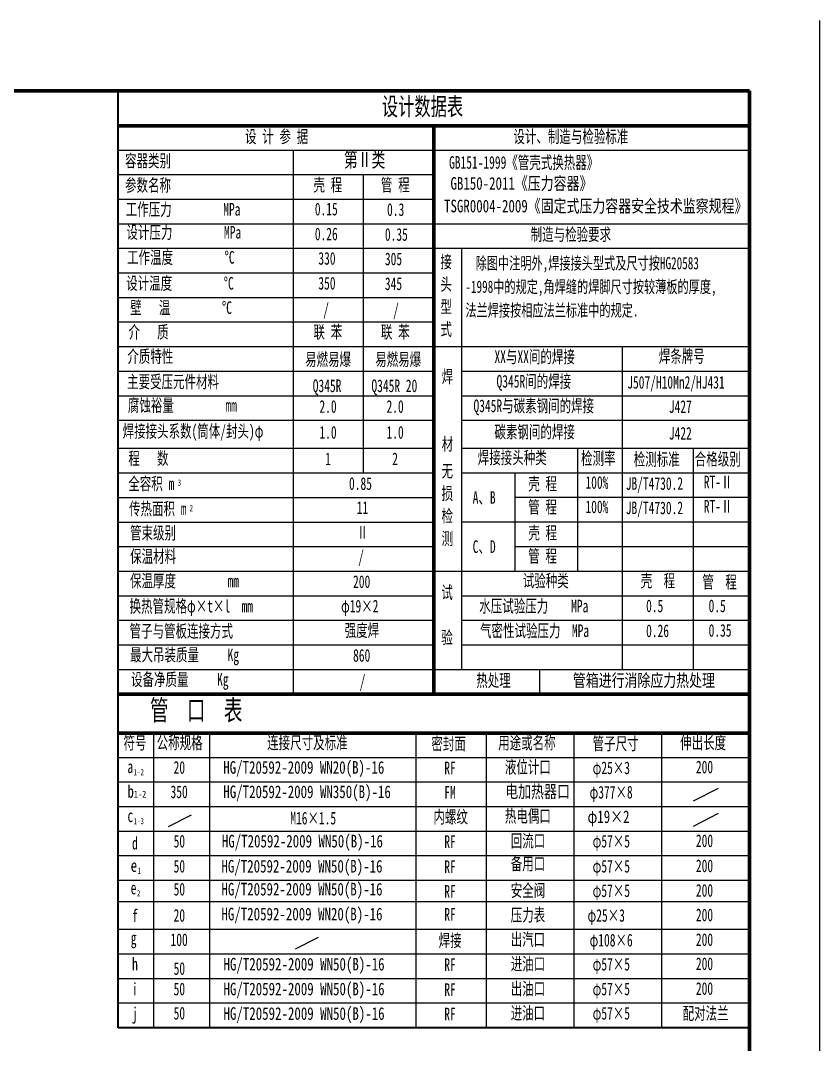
# Model space of a CAD drawing. Header units: millimetres. Extents: x 588 to 27563, y -8997 to 1800.
# Drawn here: x 25285 to 27563, y -1118 to 1800 of the extents above; entities that cross this region are included whole.
import ezdxf

# ---------------------------------------------------------------- set-up
doc = ezdxf.new("R2010")
doc.units = ezdxf.units.MM
doc.header["$LTSCALE"] = 10
for name, color, linetype, lineweight in [('A 粗实线', 1, 'CONTINUOUS', 40), ('CAXA0', 7, 'CONTINUOUS', 70), ('CAXA3', 7, 'CONTINUOUS', 25), ('CAXA4', 3, 'CONTINUOUS', 25)]:
    doc.layers.add(name, color=color, linetype=linetype, lineweight=lineweight)
doc.styles.add('HZTXT', font='SIMFANG.TTF', dxfattribs={"width": 0.75})
doc.styles.add('UserTxtStyle2', font='SIMFANG.TTF', dxfattribs={"width": 0.667})
doc.styles.add('UserTxtStyle20', font='SIMFANG.TTF', dxfattribs={"width": 0.667})
doc.styles.add('UserTxtStyle6', font='SIMFANG.TTF', dxfattribs={"width": 0.667})
doc.styles.add('UserTxtStyle8', font='SIMFANG.TTF', dxfattribs={"width": 0.667})
doc.styles.add('标准', font='SIMFANG.TTF', dxfattribs={"width": 0.667})

msp = doc.modelspace()

# ---------------------------------------------------------------- linework, layer by layer
at = {"layer": 'A 粗实线'}
for p, q in [((25563.31, -1070.45), (25563.31, 1600.05)), ((27363.31, -1070.45), (25563.31, -1070.45))]:
    msp.add_line(p, q, dxfattribs=at)
at = {"layer": 'CAXA0', "linetype": 'Continuous', "lineweight": 25}
msp.add_line((27563.06, 1800.11), (27563.06, -4139.89), dxfattribs=at)
at = {"layer": 'CAXA0', "color": 5, "lineweight": 60}
msp.add_line((27363.06, 1600.11), (19353.06, 1600.11), dxfattribs=at)
at = {"layer": 'CAXA0', "linetype": 'Continuous', "lineweight": 70}
for p, q in [((27363.06, 1600.11), (19353.06, 1600.11)), ((27363.31, -230.45), (25563.31, -230.45))]:
    msp.add_line(p, q, dxfattribs=at)
at = {"layer": 'CAXA0', "color": 5, "lineweight": 70}
msp.add_line((27363.06, -3939.89), (27363.06, 1600.11), dxfattribs=at)
msp.add_line((27363.06, -3939.89), (27363.06, 1600.11), dxfattribs=at)
at = {"layer": 'CAXA0'}
for p, q in [((27363.31, 1500.05), (25563.31, 1500.05)), ((27363.31, -119.95), (25563.31, -119.95))]:
    msp.add_line(p, q, dxfattribs=at)
at = {"layer": 'CAXA3', "linetype": 'Continuous', "lineweight": 25}
for p, q in [((27563.06, 1800.11), (27563.06, -4139.89)), ((27363.31, 1430.05), (25563.31, 1430.05)), ((26063.31, -119.95), (26063.31, 1430.05)), ((26463.31, 1360.05), (25563.31, 1360.05)), ((26263.31, 510.05), (26263.31, 1360.05)), ((26463.31, 1290.05), (25563.31, 1290.05)), ((27363.31, 1220.05), (25563.31, 1220.05)), ((27363.31, 1150.05), (25563.31, 1150.05)), ((26543.31, -49.95), (26543.31, 1150.05)), ((26463.31, 1080.05), (25563.31, 1080.05)), ((26463.31, 1010.05), (25563.31, 1010.05)), ((26463.31, 940.05), (25563.31, 940.05)), ((27363.31, 870.05), (25563.31, 870.05)), ((27001.47, -49.95), (27001.47, 870.05)), ((26463.31, 800.05), (25563.31, 800.05)), ((27363.06, 800.05), (26543.31, 800.05)), ((26463.31, 730.05), (25563.31, 730.05)), ((27363.06, 730.05), (26543.31, 730.05)), ((26463.31, 660.05), (25563.31, 660.05)), ((27363.06, 660.05), (26543.31, 660.05)), ((26463.31, 580.05), (25563.31, 580.05)), ((27363.31, 580.05), (26543.31, 580.05)), ((26873.91, 230.53), (26873.91, 580.53)), ((27203.31, -49.95), (27203.31, 580.05)), ((26463.31, 510.05), (25563.31, 510.05)), ((27364.11, 510.53), (26544.11, 510.53)), ((26695, 230.53), (26695, 510.53)), ((26463.31, 440.05), (25563.31, 440.05)), ((27364.11, 440.53), (26695, 440.53)), ((26463.31, 370.05), (25563.31, 370.05)), ((27364.11, 370.53), (26544.11, 370.53)), ((26463.31, 300.05), (25563.31, 300.05)), ((27364.11, 300.53), (26695, 300.53)), ((26463.31, 230.05), (25563.31, 230.05)), ((27363.69, 230.24), (26463.69, 230.24)), ((26463.31, 160.05), (25563.31, 160.05)), ((27363.31, 160.05), (26543.31, 160.05)), ((26463.31, 90.05), (25563.31, 90.05)), ((27363.31, 90.05), (26543.31, 90.05)), ((26463.31, 20.05), (25563.31, 20.05)), ((27363.31, 20.05), (26543.31, 20.05)), ((27363.31, -49.95), (25563.31, -49.95)), ((26765.24, -119.95), (26765.24, -49.95)), ((25665.6, -1070.45), (25665.6, -230.45)), ((25824.44, -1070.45), (25824.44, -230.45)), ((26413.31, -1070.45), (26413.31, -230.45)), ((26613.31, -1070.45), (26613.31, -230.45)), ((26863.31, -1070.45), (26863.31, -230.45)), ((27113.31, -1070.45), (27113.31, -230.45)), ((27363.31, -300.45), (25563.31, -300.45)), ((27363.31, -370.45), (25563.31, -370.45)), ((27203.75, -423.92), (27275.3, -387.57)), ((27363.31, -440.45), (25563.31, -440.45)), ((25707.38, -496.24), (25772.78, -463.01)), ((27203.75, -495.28), (27275.3, -458.93)), ((27363.31, -510.45), (25563.31, -510.45)), ((27363.31, -580.45), (25563.31, -580.45)), ((27363.31, -650.45), (25563.31, -650.45)), ((27363.31, -711.08), (25563.31, -711.08)), ((27363.31, -790.45), (25563.31, -790.45)), ((26068.87, -844.73), (26134.28, -811.5)), ((27363.31, -860.45), (25563.31, -860.45)), ((27363.31, -930.45), (25563.31, -930.45)), ((27363.31, -1000.45), (25563.31, -1000.45))]:
    msp.add_line(p, q, dxfattribs=at)
at = {"layer": 'CAXA3', "linetype": 'Continuous', "lineweight": 70}
msp.add_line((26463.31, -119.95), (26463.31, 1500.05), dxfattribs=at)

# ---------------------------------------------------------------- texts
at = {"layer": 'CAXA4', "linetype": 'Continuous', "lineweight": 25, "attachment_point": 1}
for s, insert, char_height, style in [('\\fFangSong_GB2312|b0|i0|p34;设计数据表', (26315.15, 1580.66), 51, '标准'), ('\\fFangSong_GB2312|b0|i0|p34;设 计 参 据', (25925.23, 1487.5), 36, '标准'), ('\\fFangSong_GB2312|b0|i0|p34;设计、制造与检验标准', (26690.45, 1487.4), 36, '标准'), ('{\\fFangSong_GB2312|b0|i0|c134|p34;第Ⅱ类}', (26207.17, 1425.54), 43.2, '标准'), ('\\fFangSong_GB2312|b0|i0|p34;容器类别', (25583.11, 1418.34), 36, '标准'), ('\\fFangSong_GB2312|b0|i0|p34;GB151-1999《管壳式换热器》', (26506.82, 1413.64), 36, 'UserTxtStyle2'), ('\\fFangSong_GB2312|b0|i0|p34;参数名称', (25583.11, 1348.77), 36, '标准'), ('\\fFangSong_GB2312|b0|i0|p34;壳 程', (26120.41, 1349.56), 36, '标准'), ('\\fFangSong_GB2312|b0|i0|p34;管 程', (26312.68, 1349.56), 36, '标准'), ('GB150-2011《压力容器》', (26510.86, 1353.91), 36, 'HZTXT'), ('\\fFangSong_GB2312|b0|i0|p34;工作压力         MPa', (25585.02, 1280.05), 36, '标准'), ('TSGR0004-2009《固定式压力容器安全技术监察规程》', (26492.52, 1289.38), 36, 'HZTXT'), ('\\fFangSong_GB2312|b0|i0|p34;0.15', (26124.16, 1280.8), 36, '标准'), ('\\fFangSong_GB2312|b0|i0|p34;0.3', (26330.13, 1279.28), 36, '标准'), ('\\fFangSong_GB2312|b0|i0|p34;设计压力         MPa', (25587.22, 1214.59), 36, '标准'), ('\\fFangSong_GB2312|b0|i0|p34;0.26', (26124.16, 1209.91), 36, '标准'), ('\\fFangSong_GB2312|b0|i0|p34;0.35', (26323.94, 1208.39), 36, '标准'), ('\\fFangSong_GB2312|b0|i0|p34;制造与检验要求', (26739.52, 1208.69), 36, '标准'), ('\\fFangSong_GB2312|b0|i0|p34;工作温度         {%%D}C', (25588.88, 1143.08), 36, '标准'), ('\\fFangSong_GB2312|b0|i0|p34;330', (26134.25, 1140.23), 36, '标准'), ('{\\fFangSong_GB2312|b0|i0|c134|p34;305}', (26323.94, 1138.71), 36, '标准'), ('\\fFangSong_GB2312|b0|i0|p34;接', (26482.24, 1130.72), 36, 'UserTxtStyle6'), ('\\fFangSong_GB2312|b0|i0|p34;除图中注明外,焊接接头型式及尺寸按HG20583', (26582.62, 1126.15), 35, '标准'), ('\\fFangSong_GB2312|b0|i0|p34;设计温度         {%%D}C', (25586.46, 1069.28), 36, '标准'), ('\\fFangSong_GB2312|b0|i0|p34;350', (26134.25, 1069.5), 36, '标准'), ('\\fFangSong_GB2312|b0|i0|p34;345', (26323.94, 1067.97), 36, '标准'), ('\\fFangSong_GB2312|b0|i0|p34;头', (26482.24, 1066.6), 36, 'UserTxtStyle6'), ('\\fFangSong_GB2312|b0|i0|p34;-1998中的规定,角焊缝的焊脚尺寸按较薄板的厚度,', (26553.39, 1059.02), 35, '标准'), ('\\fFangSong_GB2312|b0|i0|p34;壁   温         {%%D}C', (25597.79, 999.86), 36, '标准'), ('/', (26148.25, 995.25), 36, '标准'), ('/', (26347.28, 993.28), 36, '标准'), ('\\fFangSong_GB2312|b0|i0|p34;型', (26482.24, 1002.48), 36, 'UserTxtStyle6'), ('\\fFangSong_GB2312|b0|i0|p34;法兰焊接按相应法兰标准中的规定.', (26553.39, 991.89), 35, '标准'), ('\\fFangSong_GB2312|b0|i0|p34;介   质', (25593.04, 930.45), 36, '标准'), ('\\fFangSong_GB2312|b0|i0|p34;联 苯', (26120.41, 930.51), 36, '标准'), ('\\fFangSong_GB2312|b0|i0|p34;联 苯', (26312.68, 930.51), 36, '标准'), ('\\fFangSong_GB2312|b0|i0|p34;式', (26482.24, 938.37), 36, 'UserTxtStyle6'), ('\\fFangSong_GB2312|b0|i0|p34;介质特性', (25589.65, 861.04), 36, '标准'), ('{\\fFangSong_GB2312|b0|i0|c134|p34;易燃易爆}', (26096.36, 852.47), 36, '标准'), ('{\\fFangSong_GB2312|b0|i0|c134|p34;易燃易爆}', (26296.36, 852.47), 36, '标准'), ('\\fFangSong_GB2312|b0|i0|p34;XX与XX间的焊接', (26636.39, 860.02), 36, '标准'), ('\\fFangSong_GB2312|b0|i0|p34;焊条牌号', (27104.86, 861.44), 36, '标准'), ('\\fFangSong_GB2312|b0|i0|p34;主要受压元件材料', (25588.96, 788.9), 36, '标准'), ('\\fFangSong_GB2312|b0|i0|p34;焊', (26486.02, 803.7), 36, 'UserTxtStyle8'), ('\\fFangSong_GB2312|b0|i0|p34;Q345R间的焊接', (26642.32, 790.05), 36, '标准'), ('{\\fFangSong_GB2312|b0|i0|c134|p34;J507/H10Mn2/HJ431}', (27014.98, 787.08), 36, '标准'), ('\\fFangSong_GB2312|b0|i0|p34;Q345R', (26118.22, 777.23), 36, '标准'), ('\\fFangSong_GB2312|b0|i0|p34;Q345R 20', (26285.6, 777.23), 36, '标准'), ('\\fFangSong_GB2312|b0|i0|p34;腐蚀裕量         mm', (25591.24, 721.56), 36, '标准'), ('\\fFangSong_GB2312|b0|i0|p34;2.0', (26137.3, 718.15), 36, '标准'), ('\\fFangSong_GB2312|b0|i0|p34;2.0', (26328.56, 718.15), 36, '标准'), ('\\fFangSong_GB2312|b0|i0|p34;Q345R与碳素钢间的焊接', (26576.53, 720.12), 36, '标准'), ('\\fFangSong_GB2312|b0|i0|p34;J427', (27133.53, 717.92), 36, '标准'), ('\\fFangSong_GB2312|b0|i0|p34;焊接接头系数(筒体/封头)φ', (25576.27, 647.87), 36, '标准'), ('\\fFangSong_GB2312|b0|i0|p34;1.0', (26137.3, 644.56), 36, '标准'), ('\\fFangSong_GB2312|b0|i0|p34;1.0', (26328.56, 644.56), 36, '标准'), ('\\fFangSong_GB2312|b0|i0|p34;碳素钢间的焊接', (26636.31, 645.99), 36, '标准'), ('\\fFangSong_GB2312|b0|i0|p34;材', (26486.02, 611.36), 36, 'UserTxtStyle8'), ('\\fFangSong_GB2312|b0|i0|p34;J422', (27133.53, 641.89), 36, '标准'), ('\\fFangSong_GB2312|b0|i0|p34;程   数', (25592.45, 570.52), 36, 'UserTxtStyle2'), ('\\fFangSong_GB2312|b0|i0|p34; 1', (26137.3, 569.06), 36, '标准'), ('\\fFangSong_GB2312|b0|i0|p34; 2', (26328.56, 569.06), 36, '标准'), ('\\fFangSong_GB2312|b0|i0|p34;焊接接头种类', (26588.73, 572.73), 36, '标准'), ('\\fFangSong_GB2312|b0|i0|p34;检测率', (26883.15, 570.57), 36, '标准'), ('\\fFangSong_GB2312|b0|i0|p34;检测标准', (27033.48, 567.91), 36, '标准'), ('\\fFangSong_GB2312|b0|i0|p34;合格级别', (27207.31, 568.28), 36, '标准'), ('\\fFangSong_GB2312|b0|i0|p34;无', (26485.51, 534.51), 36, 'UserTxtStyle6'), ('{\\fFangSong_GB2312|b0|i0|c134|p34;0.85}', (26221.69, 498.63), 36, '标准'), ('\\fFangSong_GB2312|b0|i0|p34;壳 程', (26732.92, 497.95), 36, 'UserTxtStyle2'), ('\\fFangSong_GB2312|b0|i0|p34;100%', (26895.66, 501.73), 36, 'UserTxtStyle2'), ('\\fFangSong_GB2312|b0|i0|p34;JB/T4730.2', (27010.62, 498.77), 36, 'UserTxtStyle20'), ('\\fFangSong_GB2312|b0|i0|p34;RT-Ⅱ', (27233.04, 503.24), 36, 'UserTxtStyle2'), ('\\fFangSong_GB2312|b0|i0|p34;损', (26485.51, 470.39), 36, 'UserTxtStyle6'), ('\\fFangSong_GB2312|b0|i0|p34;A、B', (26574.27, 458.83), 36, 'UserTxtStyle8'), ('{\\fFangSong_GB2312|b0|i0|c134|p34;11}', (26243.61, 429.78), 36, '标准'), ('\\fFangSong_GB2312|b0|i0|p34;检', (26485.51, 406.28), 36, 'UserTxtStyle6'), ('\\fFangSong_GB2312|b0|i0|p34;管 程', (26732.52, 431.84), 36, 'UserTxtStyle2'), ('\\fFangSong_GB2312|b0|i0|p34;100%', (26895.66, 432.37), 36, 'UserTxtStyle2'), ('\\fFangSong_GB2312|b0|i0|p34;JB/T4730.2', (27010.62, 429.41), 36, 'UserTxtStyle20'), ('\\fFangSong_GB2312|b0|i0|p34;RT-Ⅱ', (27233.04, 433.87), 36, 'UserTxtStyle2'), ('\\fFangSong_GB2312|b0|i0|p34;管束级别', (25597.36, 358.09), 36, 'UserTxtStyle2'), ('\\fFangSong_GB2312|b0|i0|p34;Ⅱ', (26243.61, 359.97), 36, '标准'), ('\\fFangSong_GB2312|b0|i0|p34;壳 程', (26732.92, 358.15), 36, 'UserTxtStyle2'), ('\\fFangSong_GB2312|b0|i0|p34;测', (26485.51, 342.16), 36, 'UserTxtStyle6'), ('\\fFangSong_GB2312|b0|i0|p34;保温材料', (25597.66, 291.26), 36, '标准'), ('/', (26247.92, 290.64), 36, '标准'), ('\\fFangSong_GB2312|b0|i0|p34;C、D', (26574.27, 318.83), 36, 'UserTxtStyle8'), ('\\fFangSong_GB2312|b0|i0|p34;管 程', (26732.52, 292.04), 36, 'UserTxtStyle2'), ('\\fFangSong_GB2312|b0|i0|p34;保温厚度         mm', (25597.19, 221.26), 36, '标准'), ('\\fFangSong_GB2312|b0|i0|p34;200', (26233.21, 219.05), 36, '标准'), ('\\fFangSong_GB2312|b0|i0|p34;试验种类', (26717.07, 221.88), 36, '标准'), ('\\fFangSong_GB2312|b0|i0|p34;壳  程', (27053.28, 221.48), 36, '标准'), ('\\fFangSong_GB2312|b0|i0|p34;管  程', (27229.04, 218.17), 36, '标准'), ('\\fFangSong_GB2312|b0|i0|p34;试', (26484.85, 188.49), 36, 'UserTxtStyle6'), ('\\fFangSong_GB2312|b0|i0|p34;换热管规格φ×t×l  mm', (25596.09, 149.35), 36, 'UserTxtStyle2'), ('\\fFangSong_GB2312|b0|i0|p34;φ19×2', (26198.96, 149.35), 36, 'UserTxtStyle2'), ('\\fFangSong_GB2312|b0|i0|p34;水压试验压力    MPa', (26593, 149.62), 36, 'UserTxtStyle2'), ('{\\fFangSong_GB2312|b0|i0|c134|p34;0.5}', (27068.64, 150.18), 36, '标准'), ('{\\fFangSong_GB2312|b0|i0|c134|p34;0.5}', (27246.83, 150.18), 36, '标准'), ('\\fFangSong_GB2312|b0|i0|p34;管子与管板连接方式', (25596.09, 78.39), 36, 'UserTxtStyle2'), ('\\fFangSong_GB2312|b0|i0|p34;强度焊', (26209.2, 80.27), 36, '标准'), ('\\fFangSong_GB2312|b0|i0|p34;验', (26484.85, 60.26), 36, 'UserTxtStyle6'), ('\\fFangSong_GB2312|b0|i0|p34;气密性试验压力  MPa', (26595.17, 79.27), 36, '标准'), ('\\fFangSong_GB2312|b0|i0|p34;0.26', (27068.64, 79.11), 36, '标准'), ('{\\fFangSong_GB2312|b0|i0|c134|p34;0.35}', (27246.83, 80.18), 36, '标准'), ('\\fFangSong_GB2312|b0|i0|p34;最大吊装质量     Kg', (25597.34, 10.59), 36, '标准'), ('{\\fFangSong_GB2312|b0|i0|c134|p34;860}', (26233.21, 9.05), 36, '标准'), ('\\fFangSong_GB2312|b0|i0|p34;设备净质量     Kg', (25600.13, -59.56), 36, '标准'), ('\\fFangSong_GB2312|b0|i0|p34;热处理', (26584.51, -62.27), 36, '标准'), ('管箱进行消除应力热处理', (26859.73, -62.27), 36, 'HZTXT'), ('/', (26251.87, -65.36), 36, '标准'), ('\\fFangSong_GB2312|b0|i0|p34;管  口  表', (25654.2, -135.94), 58, '标准'), ('\\fFangSong_GB2312|b0|i0|p34;符号', (25578.62, -240.34), 36, 'UserTxtStyle2'), ('\\fFangSong_GB2312|b0|i0|p34;公称规格', (25673.3, -239.79), 36, '标准'), ('\\fFangSong_GB2312|b0|i0|p34;连接尺寸及标准', (25988.29, -239.73), 36, 'UserTxtStyle2'), ('\\fFangSong_GB2312|b0|i0|p34;密封面', (26456.34, -242.59), 36, '标准'), ('\\fFangSong_GB2312|b0|i0|p34;用途或名称', (26646.89, -240.09), 36, '标准'), ('\\fFangSong_GB2312|b0|i0|p34;管子尺寸', (26916.21, -242.2), 36, '标准'), ('\\fFangSong_GB2312|b0|i0|p34;伸出长度', (27165.92, -239.79), 36, '标准'), ('{\\fFangSong_GB2312|b0|i0|c134|p34;20}', (25721.61, -310.25), 36, '标准'), ('HG/T20592-2009 WN20(B)-16', (25863.11, -310.19), 36, 'HZTXT'), ('\\fFangSong_GB2312|b0|i0|p34;RF', (26493.32, -311.8), 36, '标准'), ('\\fFangSong_GB2312|b0|i0|p34;液位计口', (26666.06, -309.3), 36, '标准'), ('{\\fFangSong_GB2312|b0|i0|c134|p34;φ25×3}', (26916.21, -311.41), 36, '标准'), ('\\fFangSong_GB2312|b0|i0|p34;200', (27210.66, -309), 36, '标准'), ('HG/T20592-2009 WN350(B)-16', (25863.31, -379.65), 36, 'HZTXT'), ('电加热器口', (26666.96, -378.76), 36, 'HZTXT'), ('\\fFangSong_GB2312|b0|i0|p34;350', (25712.83, -379.71), 36, '标准'), ('\\fFangSong_GB2312|b0|i0|p34;FM', (26493.32, -381.26), 36, '标准'), ('\\fFangSong_GB2312|b0|i0|p34;φ377×8', (26907.5, -380.87), 36, '标准'), ('{\\fFangSong_GB2312|b0|i0|c134|p34;M16×1.5}', (26054.2, -454.68), 36, 'UserTxtStyle2'), ('\\fFangSong_GB2312|b0|i0|p34;内螺纹', (26462.39, -451.14), 36, '标准'), ('\\fFangSong_GB2312|b0|i0|p34;热电偶口', (26666.06, -448.64), 36, '标准'), ('φ19×2', (26901.63, -450.75), 36, 'HZTXT'), ('\\fFangSong_GB2312|b0|i0|p34;d', (25603.02, -526.04), 36, '标准'), ('\\fFangSong_GB2312|b0|i0|p34;50', (25721.61, -520.37), 36, '标准'), ('HG/T20592-2009 WN50(B)-16', (25859.1, -520.31), 36, 'HZTXT'), ('\\fFangSong_GB2312|b0|i0|p34;RF', (26493.32, -521.92), 36, '标准'), ('\\fFangSong_GB2312|b0|i0|p34;回流口', (26682.77, -519.41), 36, '标准'), ('\\fFangSong_GB2312|b0|i0|p34;φ57×5', (26916.21, -520.28), 36, '标准'), ('\\fFangSong_GB2312|b0|i0|p34;200', (27210.66, -519.12), 36, '标准'), ('{\\fFangSong_GB2312|b0|i0|c134|p34;备用口}', (26682.77, -584.74), 36, '标准'), ('{\\fFangSong_GB2312|b0|i0|c134|p34;50}', (25721.61, -591.77), 36, '标准'), ('HG/T20592-2009 WN50(B)-16', (25857.95, -591.71), 36, 'HZTXT'), ('\\fFangSong_GB2312|b0|i0|p34;RF', (26493.32, -593.31), 36, '标准'), ('{\\fFangSong_GB2312|b0|i0|c134|p34;φ57×5}', (26916.21, -591.67), 36, '标准'), ('\\fFangSong_GB2312|b0|i0|p34;200', (27210.66, -590.52), 36, '标准'), ('{\\fFangSong_GB2312|b0|i0|c134|p34;50}', (25721.61, -657.15), 36, '标准'), ('HG/T20592-2009 WN50(B)-16', (25857.95, -657.09), 36, 'HZTXT'), ('\\fFangSong_GB2312|b0|i0|p34;RF', (26493.32, -663.6), 36, '标准'), ('\\fFangSong_GB2312|b0|i0|p34;安全阀', (26682.77, -660.81), 36, '标准'), ('{\\fFangSong_GB2312|b0|i0|c134|p34;φ57×5}', (26916.21, -661.5), 36, '标准'), ('\\fFangSong_GB2312|b0|i0|p34;200', (27210.66, -660.52), 36, '标准'), ('HG/T20592-2009 WN20(B)-16', (25857.95, -728.09), 36, 'HZTXT'), ('\\fFangSong_GB2312|b0|i0|p34;RF', (26493.32, -728.99), 36, '标准'), ('\\fFangSong_GB2312|b0|i0|p34;压力表', (26682.77, -730.72), 36, '标准'), ('\\fFangSong_GB2312|b0|i0|p34;f', (25603.16, -733.11), 36, '标准'), ('{\\fFangSong_GB2312|b0|i0|c134|p34;20}', (25721.61, -731.94), 36, '标准'), ('{\\fFangSong_GB2312|b0|i0|c134|p34;φ25×3}', (26901.63, -731.86), 36, '标准'), ('\\fFangSong_GB2312|b0|i0|p34;200', (27210.66, -730.54), 36, '标准'), ('\\fFangSong_GB2312|b0|i0|p34;g', (25599.52, -796.01), 36, '标准'), ('\\fFangSong_GB2312|b0|i0|p34;100', (25712.83, -801.28), 36, '标准'), ('{\\fFangSong_GB2312|b0|i0|c134|p34;焊接}', (26476.97, -803.25), 36, '标准'), ('\\fFangSong_GB2312|b0|i0|p34;出汽口', (26682.57, -800.33), 36, '标准'), ('\\fFangSong_GB2312|b0|i0|p34;φ108×6', (26907.5, -802.44), 36, '标准'), ('\\fFangSong_GB2312|b0|i0|p34;200', (27210.66, -800.91), 36, '标准'), ('\\fFangSong_GB2312|b0|i0|p34;h', (25603.16, -870.43), 36, '标准'), ('HG/T20592-2009 WN50(B)-16', (25863.86, -870.87), 36, 'HZTXT'), ('\\fFangSong_GB2312|b0|i0|p34;RF', (26493.32, -872.48), 36, '标准'), ('\\fFangSong_GB2312|b0|i0|p34;进油口', (26682.77, -869.98), 36, '标准'), ('\\fFangSong_GB2312|b0|i0|p34;φ57×5', (26916.21, -870.84), 36, '标准'), ('\\fFangSong_GB2312|b0|i0|p34;200', (27210.66, -869.68), 36, '标准'), ('\\fFangSong_GB2312|b0|i0|p34;50', (25721.61, -883.18), 36, '标准'), ('\\fFangSong_GB2312|b0|i0|p34;i', (25603.16, -942.13), 36, '标准'), ('\\fFangSong_GB2312|b0|i0|p34;50', (25721.61, -941.55), 36, '标准'), ('HG/T20592-2009 WN50(B)-16', (25863.86, -941.49), 36, 'HZTXT'), ('\\fFangSong_GB2312|b0|i0|p34;RF', (26493.32, -943.1), 36, '标准'), ('\\fFangSong_GB2312|b0|i0|p34;出油口', (26682.77, -940.6), 36, '标准'), ('\\fFangSong_GB2312|b0|i0|p34;φ57×5', (26916.21, -941.46), 36, '标准'), ('\\fFangSong_GB2312|b0|i0|p34;200', (27210.66, -940.3), 36, '标准'), ('\\fFangSong_GB2312|b0|i0|p34;j', (25603.16, -1011.7), 36, '标准'), ('\\fFangSong_GB2312|b0|i0|p34;50', (25721.61, -1010.39), 36, '标准'), ('HG/T20592-2009 WN50(B)-16', (25863.86, -1011.49), 36, 'HZTXT'), ('\\fFangSong_GB2312|b0|i0|p34;RF', (26493.32, -1013.1), 36, '标准'), ('\\fFangSong_GB2312|b0|i0|p34;进油口', (26682.57, -1010.27), 36, '标准'), ('\\fFangSong_GB2312|b0|i0|p34;φ57×5', (26916.21, -1010.72), 36, '标准'), ('{\\fFangSong_GB2312|b0|i0|c134|p34;配对法兰}', (27172.76, -1010.98), 36, '标准')]:
    msp.add_mtext(s, dxfattribs=dict(at, insert=insert, char_height=char_height, style=style))
at = {"layer": 'CAXA4', "attachment_point": 1}
for s, insert, char_height, style in [('{\\fFangSong_GB2312|b0|i0|c134|p34;全容积 m}', (25592.45, 498.22), 36, '标准'), ('\\fFangSong_GB2312|b0|i0|p34;3', (25733.24, 492.26), 18, '标准'), ('{\\fFangSong_GB2312|b0|i0|c134|p34;传热面积 m}', (25594.56, 426.91), 36, 'UserTxtStyle2'), ('\\fFangSong_GB2312|b0|i0|p34;2', (25767.21, 419.77), 18, 'UserTxtStyle2'), ('\\fFangSong_GB2312|b0|i0|p34;a', (25589.96, -308.3), 36, '标准'), ('{\\fFangSong_GB2312|b0|i0|c134|p34;1-2}', (25607.61, -332.58), 18, '标准'), ('b{\\H0.5556x;1-2}', (25589.96, -378.58), 36, 'HZTXT'), ('\\fFangSong_GB2312|b0|i0|p34;c', (25589.96, -447.91), 36, '标准'), ('\\fFangSong_GB2312|b0|i0|p34;1-3', (25607.61, -472.19), 18, '标准'), ('e', (25599.16, -589.96), 36, 'HZTXT'), ('{\\fFangSong_GB2312|b0|i0|c134|p34;1}', (25618.86, -613.56), 18, '标准'), ('\\fFangSong_GB2312|b0|i0|p34;e', (25599.16, -653.61), 36, '标准'), ('{\\fFangSong_GB2312|b0|i0|c134|p34;2}', (25616.81, -677.89), 18, '标准')]:
    msp.add_mtext(s, dxfattribs=dict(at, insert=insert, char_height=char_height, style=style))

doc.saveas('drawing.dxf')
